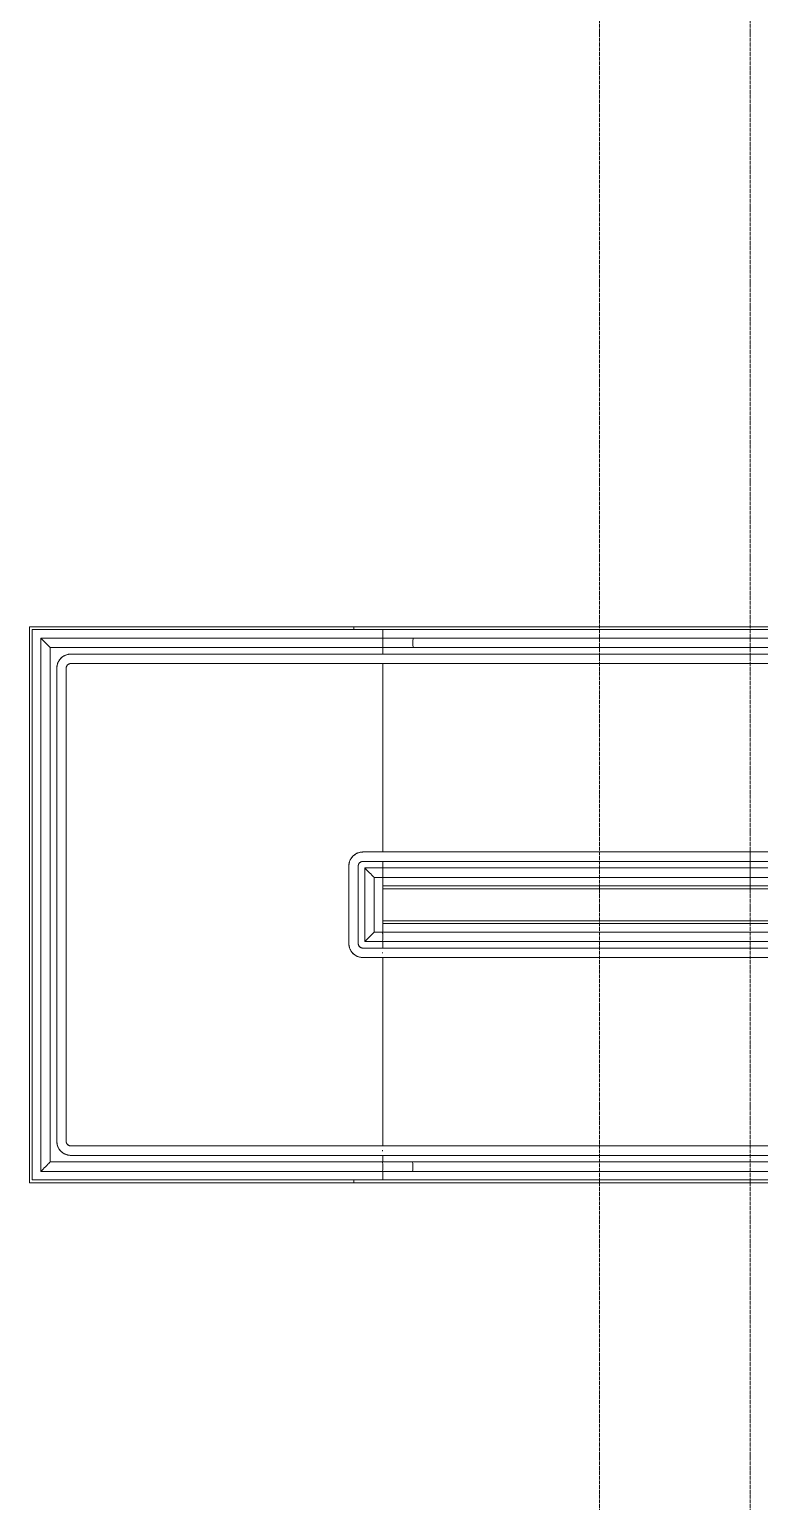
# Model space of a CAD drawing. Header units: millimetres. Extents: x -215207 to 92095, y -30385 to 123050.
# Drawn here: x -185960 to -182085, y -24976 to -17164 of the extents above; entities that cross this region are included whole.
import ezdxf

# ---------------------------------------------------------------- set-up
doc = ezdxf.new("R2010")
doc.units = ezdxf.units.MM
doc.linetypes.add('ADSK_Линия сетки', pattern=[25, 20, -2.5, 0, -2.5])
for name, color, linetype, lineweight in [('Линии', 7, 'Continuous', 9), ('Ограждение', 7, 'Continuous', 9), ('Оси', 7, 'Continuous', 9), ('Пандусы', 7, 'Continuous', 18), ('Стены наружные', 7, 'Continuous', 20)]:
    doc.layers.add(name, color=color, linetype=linetype, lineweight=lineweight)

# ---------------------------------------------------------------- blocks, each defined once
blk = doc.blocks.new('1 этаж 21082025')
at = {"layer": 'Линии', "lineweight": 18}
blk.add_line((17800, -52950), (17800, -53150), dxfattribs=at)
at = {"layer": 'Ограждение'}
for p, q in [((14035, -51835), (14035, -54665)), ((15851, -51835), (14035, -51835)), ((14035, -51835), (14035.9, -51835.9)), ((14035.9, -51835.9), (14035, -51835)), ((14035.9, -51835.9), (14038.4, -51838.3)), ((14038.4, -51838.3), (14035.9, -51835.9)), ((14038.4, -51838.3), (14042.3, -51842.3)), ((14042.3, -51842.3), (14038.4, -51838.3)), ((14042.3, -51842.3), (14047.5, -51847.5)), ((14047.5, -51847.5), (14042.3, -51842.3)), ((14047.5, -51847.5), (14053.5, -51853.5)), ((14053.5, -51853.5), (14047.5, -51847.5)), ((14053.5, -51853.5), (14060, -51860)), ((14060, -51860), (14053.5, -51853.5)), ((14060, -51860), (14066.5, -51866.5)), ((14066.5, -51866.5), (14060, -51860)), ((14066.5, -51866.5), (14072.5, -51872.5)), ((14072.5, -51872.5), (14066.5, -51866.5)), ((14072.5, -51872.5), (14077.7, -51877.7)), ((14077.7, -51877.7), (14072.5, -51872.5)), ((16012, -51835), (15851, -51835)), ((21850, -51835), (16012, -51835)), ((14077.7, -51877.7), (14081.7, -51881.7)), ((14081.7, -51881.7), (14077.7, -51877.7)), ((14081.7, -51881.7), (14084.2, -51884.1)), ((14084.2, -51884.1), (14081.7, -51881.7)), ((14084.2, -51884.1), (14085, -51885)), ((14085, -51885), (14084.2, -51884.1)), ((14085, -54615), (14085, -51885)), ((14085, -51885), (15851, -51885)), ((14135.3, -51949.6), (14133.6, -51952)), ((14135.3, -51949.6), (14133.6, -51952)), ((14137.2, -51947.2), (14135.3, -51949.6)), ((14137.2, -51947.2), (14135.3, -51949.6)), ((14139.2, -51944.9), (14137.2, -51947.2)), ((14139.2, -51944.9), (14137.2, -51947.2)), ((14141.2, -51942.7), (14139.2, -51944.9)), ((14141.2, -51942.7), (14139.2, -51944.9)), ((14143.3, -51940.6), (14141.2, -51942.7)), ((14143.3, -51940.6), (14141.2, -51942.7)), ((14145.5, -51938.6), (14143.3, -51940.6)), ((14145.5, -51938.6), (14143.3, -51940.6)), ((14147.8, -51936.7), (14145.5, -51938.6)), ((14147.8, -51936.7), (14145.5, -51938.6)), ((14150.2, -51934.8), (14147.8, -51936.7)), ((14150.2, -51934.8), (14147.8, -51936.7)), ((14152.7, -51933.1), (14150.2, -51934.8)), ((14152.7, -51933.1), (14150.2, -51934.8)), ((14155.2, -51931.5), (14152.7, -51933.1)), ((14155.2, -51931.5), (14152.7, -51933.1)), ((14157.7, -51929.9), (14155.2, -51931.5)), ((14157.7, -51929.9), (14155.2, -51931.5)), ((14160.4, -51928.5), (14157.7, -51929.9)), ((14160.4, -51928.5), (14157.7, -51929.9)), ((14163.1, -51927.1), (14160.4, -51928.5)), ((14163.1, -51927.1), (14160.4, -51928.5)), ((14165.8, -51925.9), (14163.1, -51927.1)), ((14165.8, -51925.9), (14163.1, -51927.1)), ((14168.6, -51924.8), (14165.8, -51925.9)), ((14168.6, -51924.8), (14165.8, -51925.9)), ((14171.4, -51923.8), (14168.6, -51924.8)), ((14171.4, -51923.8), (14168.6, -51924.8)), ((14174.3, -51922.9), (14171.4, -51923.8)), ((14174.3, -51922.9), (14171.4, -51923.8)), ((14177.2, -51922.1), (14174.3, -51922.9)), ((14177.2, -51922.1), (14174.3, -51922.9)), ((14180.1, -51921.5), (14177.2, -51922.1)), ((14180.1, -51921.5), (14177.2, -51922.1)), ((14183.1, -51921), (14180.1, -51921.5)), ((14183.1, -51921), (14180.1, -51921.5)), ((14186, -51920.5), (14183.1, -51921)), ((14186, -51920.5), (14183.1, -51921)), ((14189, -51920.2), (14186, -51920.5)), ((14189, -51920.2), (14186, -51920.5)), ((14192, -51920.1), (14189, -51920.2)), ((14192, -51920.1), (14189, -51920.2)), ((14195, -51920), (14192, -51920.1)), ((14195, -51920), (14192, -51920.1)), ((15848, -51920), (14195, -51920)), ((14195, -51920), (15848, -51920)), ((15848, -51920), (15851, -51920)), ((15848, -51920), (15852, -51920)), ((15848, -51920), (15851, -51920)), ((15848, -51920), (15852, -51920)), ((15851, -51885), (16012, -51885)), ((15851, -51920), (15854, -51920)), ((15852, -51920), (21848, -51920)), ((16012, -51920), (15854, -51920)), ((16012, -51885), (21850, -51885)), ((21850, -51920), (16012, -51920)), ((14120.1, -51991.2), (14120, -51994.2)), ((14120.1, -51991.2), (14120, -51994.2)), ((14120, -51994.2), (14120, -51995)), ((14120, -51995), (14120, -54505)), ((14120, -54505), (14120, -51995)), ((14120.3, -51988.2), (14120.1, -51991.2)), ((14120.3, -51988.2), (14120.1, -51991.2)), ((14120.6, -51985.2), (14120.3, -51988.2)), ((14120.6, -51985.2), (14120.3, -51988.2)), ((14121.1, -51982.3), (14120.6, -51985.2)), ((14121.1, -51982.3), (14120.6, -51985.2)), ((14121.7, -51979.3), (14121.1, -51982.3)), ((14121.7, -51979.3), (14121.1, -51982.3)), ((14122.3, -51976.4), (14121.7, -51979.3)), ((14122.3, -51976.4), (14121.7, -51979.3)), ((14123.2, -51973.5), (14122.3, -51976.4)), ((14123.2, -51973.5), (14122.3, -51976.4)), ((14124.1, -51970.6), (14123.2, -51973.5)), ((14124.1, -51970.6), (14123.2, -51973.5)), ((14125.1, -51967.8), (14124.1, -51970.6)), ((14125.1, -51967.8), (14124.1, -51970.6)), ((14126.2, -51965), (14125.1, -51967.8)), ((14126.2, -51965), (14125.1, -51967.8)), ((14127.5, -51962.3), (14126.2, -51965)), ((14127.5, -51962.3), (14126.2, -51965)), ((14128.9, -51959.7), (14127.5, -51962.3)), ((14128.9, -51959.7), (14127.5, -51962.3)), ((14130.3, -51957), (14128.9, -51959.7)), ((14130.3, -51957), (14128.9, -51959.7)), ((14131.9, -51954.5), (14130.3, -51957)), ((14131.9, -51954.5), (14130.3, -51957)), ((14133.6, -51952), (14131.9, -51954.5)), ((14133.6, -51952), (14131.9, -51954.5)), ((14170, -51994), (14170.1, -51993)), ((14170, -51995), (14170, -51994)), ((14170, -54505), (14170, -51995)), ((14170, -54505), (14170, -51995)), ((14170.1, -51993), (14170.2, -51992)), ((14170.2, -51992), (14170.3, -51991)), ((14170.3, -51991), (14170.5, -51990)), ((14170.5, -51990), (14170.7, -51989.1)), ((14170.7, -51989.1), (14171, -51988.1)), ((14171, -51988.1), (14171.3, -51987.1)), ((14171.3, -51987.1), (14171.6, -51986.2)), ((14171.6, -51986.2), (14172, -51985.3)), ((14172, -51985.3), (14172.4, -51984.4)), ((14172.4, -51984.4), (14172.8, -51983.5)), ((14172.8, -51983.5), (14173.3, -51982.6)), ((14173.3, -51982.6), (14173.8, -51981.7)), ((14173.8, -51981.7), (14174.4, -51980.9)), ((14174.4, -51980.9), (14175, -51980.1)), ((14175, -51980.1), (14175.6, -51979.3)), ((14175.6, -51979.3), (14176.2, -51978.5)), ((14176.2, -51978.5), (14176.9, -51977.8)), ((14176.9, -51977.8), (14177.6, -51977.1)), ((14177.6, -51977.1), (14178.3, -51976.4)), ((14178.3, -51976.4), (14179.1, -51975.7)), ((14179.1, -51975.7), (14179.9, -51975.1)), ((14179.9, -51975.1), (14180.7, -51974.5)), ((14180.7, -51974.5), (14181.5, -51974)), ((14181.5, -51974), (14182.3, -51973.4)), ((14182.3, -51973.4), (14183.2, -51973)), ((14183.2, -51973), (14184.1, -51972.5)), ((14184.1, -51972.5), (14185, -51972.1)), ((14185, -51972.1), (14185.9, -51971.7)), ((14185.9, -51971.7), (14186.9, -51971.4)), ((14186.9, -51971.4), (14187.8, -51971)), ((14187.8, -51971), (14188.8, -51970.8)), ((14188.8, -51970.8), (14189.8, -51970.6)), ((14189.8, -51970.6), (14190.8, -51970.4)), ((14190.8, -51970.4), (14191.7, -51970.2)), ((14191.7, -51970.2), (14192.7, -51970.1)), ((14192.7, -51970.1), (14193.7, -51970)), ((14193.7, -51970), (14194.7, -51970)), ((14194.7, -51970), (14195, -51970)), ((14195, -51970), (15848, -51970)), ((14195, -51970), (15848, -51970)), ((15851, -51970), (15848, -51970)), ((15848, -51970), (15852, -51970)), ((15851, -51970), (15848, -51970)), ((15848, -51970), (15852, -51970)), ((15854, -51970), (15851, -51970)), ((15852, -51970), (21848, -51970)), ((15854, -51970), (16012, -51970)), ((16012, -51970), (21850, -51970)), ((15670.1, -53041.2), (15670, -53044.2)), ((15670.1, -53041.2), (15670, -53044.2)), ((15670, -53044.2), (15670, -53045)), ((15670.3, -53038.2), (15670.1, -53041.2)), ((15670.3, -53038.2), (15670.1, -53041.2)), ((15670.6, -53035.2), (15670.3, -53038.2)), ((15670.6, -53035.2), (15670.3, -53038.2)), ((15671.1, -53032.3), (15670.6, -53035.2)), ((15671.1, -53032.3), (15670.6, -53035.2)), ((15671.7, -53029.3), (15671.1, -53032.3)), ((15671.7, -53029.3), (15671.1, -53032.3)), ((15672.3, -53026.4), (15671.7, -53029.3)), ((15672.3, -53026.4), (15671.7, -53029.3)), ((15673.2, -53023.5), (15672.3, -53026.4)), ((15673.2, -53023.5), (15672.3, -53026.4)), ((15674.1, -53020.6), (15673.2, -53023.5)), ((15674.1, -53020.6), (15673.2, -53023.5)), ((15675.1, -53017.8), (15674.1, -53020.6)), ((15675.1, -53017.8), (15674.1, -53020.6)), ((15676.2, -53015), (15675.1, -53017.8)), ((15676.2, -53015), (15675.1, -53017.8)), ((15677.5, -53012.3), (15676.2, -53015)), ((15677.5, -53012.3), (15676.2, -53015)), ((15678.9, -53009.7), (15677.5, -53012.3)), ((15678.9, -53009.7), (15677.5, -53012.3)), ((15680.3, -53007), (15678.9, -53009.7)), ((15680.3, -53007), (15678.9, -53009.7)), ((15681.9, -53004.5), (15680.3, -53007)), ((15681.9, -53004.5), (15680.3, -53007)), ((15683.6, -53002), (15681.9, -53004.5)), ((15683.6, -53002), (15681.9, -53004.5)), ((15685.3, -52999.6), (15683.6, -53002)), ((15685.3, -52999.6), (15683.6, -53002)), ((15687.2, -52997.2), (15685.3, -52999.6)), ((15687.2, -52997.2), (15685.3, -52999.6)), ((15689.2, -52994.9), (15687.2, -52997.2)), ((15689.2, -52994.9), (15687.2, -52997.2)), ((15691.2, -52992.7), (15689.2, -52994.9)), ((15691.2, -52992.7), (15689.2, -52994.9)), ((15693.3, -52990.6), (15691.2, -52992.7)), ((15693.3, -52990.6), (15691.2, -52992.7)), ((15695.5, -52988.6), (15693.3, -52990.6)), ((15695.5, -52988.6), (15693.3, -52990.6)), ((15697.8, -52986.7), (15695.5, -52988.6)), ((15697.8, -52986.7), (15695.5, -52988.6)), ((15700.2, -52984.8), (15697.8, -52986.7)), ((15700.2, -52984.8), (15697.8, -52986.7)), ((15702.7, -52983.1), (15700.2, -52984.8)), ((15702.7, -52983.1), (15700.2, -52984.8)), ((15705.2, -52981.5), (15702.7, -52983.1)), ((15705.2, -52981.5), (15702.7, -52983.1)), ((15707.7, -52979.9), (15705.2, -52981.5)), ((15707.7, -52979.9), (15705.2, -52981.5)), ((15710.4, -52978.5), (15707.7, -52979.9)), ((15710.4, -52978.5), (15707.7, -52979.9)), ((15713.1, -52977.1), (15710.4, -52978.5)), ((15713.1, -52977.1), (15710.4, -52978.5)), ((15715.8, -52975.9), (15713.1, -52977.1)), ((15715.8, -52975.9), (15713.1, -52977.1)), ((15718.6, -52974.8), (15715.8, -52975.9)), ((15718.6, -52974.8), (15715.8, -52975.9)), ((15721.4, -52973.8), (15718.6, -52974.8)), ((15721.4, -52973.8), (15718.6, -52974.8)), ((15720, -53044), (15720.1, -53043)), ((15720, -53045), (15720, -53044)), ((15720.1, -53043), (15720.2, -53042)), ((15720.2, -53042), (15720.3, -53041)), ((15720.3, -53041), (15720.5, -53040)), ((15720.5, -53040), (15720.7, -53039.1)), ((15720.7, -53039.1), (15721, -53038.1)), ((15721, -53038.1), (15721.3, -53037.1)), ((15721.3, -53037.1), (15721.6, -53036.2)), ((15724.3, -52972.9), (15721.4, -52973.8)), ((15724.3, -52972.9), (15721.4, -52973.8)), ((15721.6, -53036.2), (15722, -53035.3)), ((15722, -53035.3), (15722.4, -53034.4)), ((15722.4, -53034.4), (15722.8, -53033.5)), ((15722.8, -53033.5), (15723.3, -53032.6)), ((15723.3, -53032.6), (15723.8, -53031.7)), ((15723.8, -53031.7), (15724.4, -53030.9)), ((15727.2, -52972.1), (15724.3, -52972.9)), ((15727.2, -52972.1), (15724.3, -52972.9)), ((15724.4, -53030.9), (15725, -53030.1)), ((15725, -53030.1), (15725.6, -53029.3)), ((15725.6, -53029.3), (15726.2, -53028.5)), ((15726.2, -53028.5), (15726.9, -53027.8)), ((15726.9, -53027.8), (15727.6, -53027.1)), ((15730.1, -52971.5), (15727.2, -52972.1)), ((15730.1, -52971.5), (15727.2, -52972.1)), ((15727.6, -53027.1), (15728.3, -53026.4)), ((15728.3, -53026.4), (15729.1, -53025.7)), ((15729.1, -53025.7), (15729.9, -53025.1)), ((15729.9, -53025.1), (15730.7, -53024.5)), ((15733.1, -52971), (15730.1, -52971.5)), ((15733.1, -52971), (15730.1, -52971.5)), ((15730.7, -53024.5), (15731.5, -53024)), ((15731.5, -53024), (15732.3, -53023.4)), ((15732.3, -53023.4), (15733.2, -53023)), ((15736, -52970.5), (15733.1, -52971)), ((15736, -52970.5), (15733.1, -52971)), ((15733.2, -53023), (15734.1, -53022.5)), ((15734.1, -53022.5), (15735, -53022.1)), ((15735, -53022.1), (15735.9, -53021.7)), ((15735.9, -53021.7), (15736.9, -53021.4)), ((15739, -52970.2), (15736, -52970.5)), ((15739, -52970.2), (15736, -52970.5)), ((15736.9, -53021.4), (15737.8, -53021)), ((15737.8, -53021), (15738.8, -53020.8)), ((15738.8, -53020.8), (15739.8, -53020.6)), ((15742, -52970.1), (15739, -52970.2)), ((15742, -52970.1), (15739, -52970.2)), ((15739.8, -53020.6), (15740.8, -53020.4)), ((15740.8, -53020.4), (15741.7, -53020.2)), ((15741.7, -53020.2), (15742.7, -53020.1)), ((15745, -52970), (15742, -52970.1)), ((15745, -52970), (15742, -52970.1)), ((15742.7, -53020.1), (15743.7, -53020)), ((15743.7, -53020), (15744.7, -53020)), ((15744.7, -53020), (15745, -53020)), ((15848, -52970), (15745, -52970)), ((15745, -52970), (15848, -52970)), ((15745, -53020), (15848, -53020)), ((15745, -53020), (15848, -53020)), ((15848, -52970), (15851, -52970)), ((15848, -52970), (15852, -52970)), ((15848, -52970), (15851, -52970)), ((15848, -52970), (15852, -52970)), ((15851, -53020), (15848, -53020)), ((15848, -53020), (15852, -53020)), ((15851, -53020), (15848, -53020)), ((15848, -53020), (15852, -53020)), ((15851, -52970), (15854, -52970)), ((15854, -53020), (15851, -53020)), ((15852, -52970), (21848, -52970)), ((15852, -53020), (21848, -53020)), ((21850, -52970), (15854, -52970)), ((15854, -53020), (21850, -53020)), ((15670, -53045), (15670, -53455)), ((15670, -53455), (15670, -53045)), ((15720, -53455), (15720, -53045)), ((15720, -53455), (15720, -53045)), ((15755, -53055), (15755, -53445)), ((15851, -53055), (15755, -53055)), ((15755, -53055), (15755.9, -53055.9)), ((15755.9, -53055.9), (15755, -53055)), ((15755.9, -53055.9), (15758.4, -53058.3)), ((15758.4, -53058.3), (15755.9, -53055.9)), ((15758.4, -53058.3), (15762.3, -53062.3)), ((15762.3, -53062.3), (15758.4, -53058.3)), ((15762.3, -53062.3), (15767.5, -53067.5)), ((15767.5, -53067.5), (15762.3, -53062.3)), ((15767.5, -53067.5), (15773.5, -53073.5)), ((15773.5, -53073.5), (15767.5, -53067.5)), ((15773.5, -53073.5), (15780, -53080)), ((15780, -53080), (15773.5, -53073.5)), ((15780, -53080), (15786.5, -53086.5)), ((15786.5, -53086.5), (15780, -53080)), ((15786.5, -53086.5), (15792.5, -53092.5)), ((15792.5, -53092.5), (15786.5, -53086.5)), ((15792.5, -53092.5), (15797.7, -53097.7)), ((15797.7, -53097.7), (15792.5, -53092.5)), ((15797.7, -53097.7), (15801.7, -53101.7)), ((15801.7, -53101.7), (15797.7, -53097.7)), ((15801.7, -53101.7), (15804.2, -53104.1)), ((15804.2, -53104.1), (15801.7, -53101.7)), ((15804.2, -53104.1), (15805, -53105)), ((15805, -53105), (15804.2, -53104.1)), ((15805, -53395), (15805, -53105)), ((15805, -53105), (15851, -53105)), ((21850, -53055), (15851, -53055)), ((15851, -53105), (21850, -53105)), ((15762.3, -53437.7), (15767.5, -53432.5)), ((15767.5, -53432.5), (15762.3, -53437.7)), ((15767.5, -53432.5), (15773.5, -53426.5)), ((15773.5, -53426.5), (15767.5, -53432.5)), ((15773.5, -53426.5), (15780, -53420)), ((15780, -53420), (15773.5, -53426.5)), ((15780, -53420), (15786.5, -53413.5)), ((15786.5, -53413.5), (15780, -53420)), ((15786.5, -53413.5), (15792.5, -53407.5)), ((15792.5, -53407.5), (15786.5, -53413.5)), ((15792.5, -53407.5), (15797.7, -53402.3)), ((15797.7, -53402.3), (15792.5, -53407.5)), ((15797.7, -53402.3), (15801.7, -53398.3)), ((15801.7, -53398.3), (15797.7, -53402.3)), ((15801.7, -53398.3), (15804.2, -53395.9)), ((15804.2, -53395.9), (15801.7, -53398.3)), ((15804.2, -53395.9), (15805, -53395)), ((15805, -53395), (15804.2, -53395.9)), ((15849, -53395), (15805, -53395)), ((21849, -53395), (15849, -53395)), ((15670, -53455), (15670.1, -53458)), ((15670, -53455), (15670.1, -53458)), ((15670.1, -53458), (15670.2, -53461)), ((15670.1, -53458), (15670.2, -53461)), ((15670.2, -53461), (15670.5, -53464)), ((15670.2, -53461), (15670.5, -53464)), ((15670.5, -53464), (15671, -53466.9)), ((15670.5, -53464), (15671, -53466.9)), ((15671, -53466.9), (15671.5, -53469.9)), ((15671, -53466.9), (15671.5, -53469.9)), ((15671.5, -53469.9), (15672.2, -53472.8)), ((15671.5, -53469.9), (15672.2, -53472.8)), ((15672.2, -53472.8), (15672.9, -53475.7)), ((15672.2, -53472.8), (15672.9, -53475.7)), ((15672.9, -53475.7), (15673.8, -53478.6)), ((15672.9, -53475.7), (15673.8, -53478.6)), ((15673.8, -53478.6), (15674.8, -53481.4)), ((15673.8, -53478.6), (15674.8, -53481.4)), ((15674.8, -53481.4), (15675.9, -53484.2)), ((15674.8, -53481.4), (15675.9, -53484.2)), ((15675.9, -53484.2), (15677.1, -53486.9)), ((15675.9, -53484.2), (15677.1, -53486.9)), ((15677.1, -53486.9), (15678.5, -53489.6)), ((15677.1, -53486.9), (15678.5, -53489.6)), ((15678.5, -53489.6), (15679.9, -53492.3)), ((15678.5, -53489.6), (15679.9, -53492.3)), ((15679.9, -53492.3), (15681.5, -53494.8)), ((15679.9, -53492.3), (15681.5, -53494.8)), ((15681.5, -53494.8), (15683.1, -53497.3)), ((15681.5, -53494.8), (15683.1, -53497.3)), ((15683.1, -53497.3), (15684.8, -53499.8)), ((15683.1, -53497.3), (15684.8, -53499.8)), ((15684.8, -53499.8), (15686.7, -53502.2)), ((15684.8, -53499.8), (15686.7, -53502.2)), ((15686.7, -53502.2), (15688.6, -53504.5)), ((15686.7, -53502.2), (15688.6, -53504.5)), ((15688.6, -53504.5), (15690.6, -53506.7)), ((15688.6, -53504.5), (15690.6, -53506.7)), ((15690.6, -53506.7), (15692.8, -53508.8)), ((15690.6, -53506.7), (15692.8, -53508.8)), ((15692.8, -53508.8), (15694.9, -53510.8)), ((15692.8, -53508.8), (15694.9, -53510.8)), ((15694.9, -53510.8), (15697.2, -53512.8)), ((15694.9, -53510.8), (15697.2, -53512.8)), ((15697.2, -53512.8), (15699.6, -53514.7)), ((15697.2, -53512.8), (15699.6, -53514.7)), ((15720, -53455.3), (15720, -53455)), ((15720, -53456.3), (15720, -53455.3)), ((15720.1, -53457.3), (15720, -53456.3)), ((15720.2, -53458.3), (15720.1, -53457.3)), ((15720.4, -53459.2), (15720.2, -53458.3)), ((15720.6, -53460.2), (15720.4, -53459.2)), ((15720.8, -53461.2), (15720.6, -53460.2)), ((15721.1, -53462.2), (15720.8, -53461.2)), ((15721.4, -53463.1), (15721.1, -53462.2)), ((15721.7, -53464.1), (15721.4, -53463.1)), ((15722.1, -53465), (15721.7, -53464.1)), ((15722.5, -53465.9), (15722.1, -53465)), ((15723, -53466.8), (15722.5, -53465.9)), ((15723.4, -53467.7), (15723, -53466.8)), ((15724, -53468.5), (15723.4, -53467.7)), ((15724.5, -53469.3), (15724, -53468.5)), ((15725.1, -53470.1), (15724.5, -53469.3)), ((15725.7, -53470.9), (15725.1, -53470.1)), ((15726.4, -53471.7), (15725.7, -53470.9)), ((15727.1, -53472.4), (15726.4, -53471.7)), ((15727.8, -53473.1), (15727.1, -53472.4)), ((15728.5, -53473.8), (15727.8, -53473.1)), ((15729.3, -53474.4), (15728.5, -53473.8)), ((15730.1, -53475.1), (15729.3, -53474.4)), ((15730.9, -53475.6), (15730.1, -53475.1)), ((15731.7, -53476.2), (15730.9, -53475.6)), ((15732.6, -53476.7), (15731.7, -53476.2)), ((15733.5, -53477.2), (15732.6, -53476.7)), ((15734.4, -53477.6), (15733.5, -53477.2)), ((15735.3, -53478), (15734.4, -53477.6)), ((15736.2, -53478.4), (15735.3, -53478)), ((15737.1, -53478.7), (15736.2, -53478.4)), ((15738.1, -53479), (15737.1, -53478.7)), ((15739.1, -53479.3), (15738.1, -53479)), ((15740, -53479.5), (15739.1, -53479.3)), ((15741, -53479.7), (15740, -53479.5)), ((15742, -53479.8), (15741, -53479.7)), ((15743, -53479.9), (15742, -53479.8)), ((15744, -53480), (15743, -53479.9)), ((15745, -53480), (15744, -53480)), ((15848, -53480), (15745, -53480)), ((15848, -53480), (15745, -53480)), ((15755, -53445), (15755.9, -53444.1)), ((15755.9, -53444.1), (15755, -53445)), ((15755, -53445), (15849, -53445)), ((15755.9, -53444.1), (15758.4, -53441.7)), ((15758.4, -53441.7), (15755.9, -53444.1)), ((15758.4, -53441.7), (15762.3, -53437.7)), ((15762.3, -53437.7), (15758.4, -53441.7)), ((15849, -53480), (15848, -53480)), ((15850, -53480), (15848, -53480)), ((15848, -53480), (15850, -53480)), ((15849, -53480), (15848, -53480)), ((15850, -53480), (15848, -53480)), ((15848, -53480), (15852, -53480)), ((15848, -53502.7), (15848, -53507.3)), ((15848, -53507.3), (15848, -53502.7)), ((15849, -53445), (21849, -53445)), ((15850, -53480), (15849, -53480)), ((15850, -53480), (15849, -53480)), ((21846, -53480), (15850, -53480)), ((21848, -53480), (15852, -53480)), ((15699.6, -53514.7), (15702, -53516.4)), ((15699.6, -53514.7), (15702, -53516.4)), ((15702, -53516.4), (15704.5, -53518.1)), ((15702, -53516.4), (15704.5, -53518.1)), ((15704.5, -53518.1), (15707, -53519.7)), ((15704.5, -53518.1), (15707, -53519.7)), ((15707, -53519.7), (15709.7, -53521.1)), ((15707, -53519.7), (15709.7, -53521.1)), ((15709.7, -53521.1), (15712.3, -53522.5)), ((15709.7, -53521.1), (15712.3, -53522.5)), ((15712.3, -53522.5), (15715.1, -53523.8)), ((15712.3, -53522.5), (15715.1, -53523.8)), ((15715.1, -53523.8), (15717.8, -53524.9)), ((15715.1, -53523.8), (15717.8, -53524.9)), ((15717.8, -53524.9), (15720.6, -53525.9)), ((15717.8, -53524.9), (15720.6, -53525.9)), ((15720.6, -53525.9), (15723.5, -53526.9)), ((15720.6, -53525.9), (15723.5, -53526.9)), ((15723.5, -53526.9), (15726.4, -53527.7)), ((15723.5, -53526.9), (15726.4, -53527.7)), ((15726.4, -53527.7), (15729.3, -53528.3)), ((15726.4, -53527.7), (15729.3, -53528.3)), ((15729.3, -53528.3), (15732.3, -53528.9)), ((15729.3, -53528.3), (15732.3, -53528.9)), ((15732.3, -53528.9), (15735.2, -53529.4)), ((15732.3, -53528.9), (15735.2, -53529.4)), ((15735.2, -53529.4), (15738.2, -53529.7)), ((15735.2, -53529.4), (15738.2, -53529.7)), ((15738.2, -53529.7), (15741.2, -53529.9)), ((15738.2, -53529.7), (15741.2, -53529.9)), ((15741.2, -53529.9), (15744.2, -53530)), ((15741.2, -53529.9), (15744.2, -53530)), ((15744.2, -53530), (15745, -53530)), ((15745, -53530), (15848, -53530)), ((15848, -53530), (15745, -53530)), ((15848, -53530), (15849, -53530)), ((15848, -53530), (15850, -53530)), ((15848, -53530), (15849, -53530)), ((15848, -53530), (15852, -53530)), ((15849, -53530), (15850, -53530)), ((15849, -53530), (15850, -53530)), ((15850, -53530), (21846, -53530)), ((21848, -53530), (15852, -53530)), ((14120, -54505), (14120.1, -54508)), ((14120, -54505), (14120.1, -54508)), ((14120.1, -54508), (14120.2, -54511)), ((14120.1, -54508), (14120.2, -54511)), ((14120.2, -54511), (14120.5, -54514)), ((14120.2, -54511), (14120.5, -54514)), ((14120.5, -54514), (14121, -54516.9)), ((14120.5, -54514), (14121, -54516.9)), ((14121, -54516.9), (14121.5, -54519.9)), ((14121, -54516.9), (14121.5, -54519.9)), ((14121.5, -54519.9), (14122.2, -54522.8)), ((14121.5, -54519.9), (14122.2, -54522.8)), ((14122.2, -54522.8), (14122.9, -54525.7)), ((14122.2, -54522.8), (14122.9, -54525.7)), ((14122.9, -54525.7), (14123.8, -54528.6)), ((14122.9, -54525.7), (14123.8, -54528.6)), ((14123.8, -54528.6), (14124.8, -54531.4)), ((14123.8, -54528.6), (14124.8, -54531.4)), ((14170, -54505.3), (14170, -54505)), ((14170, -54506.3), (14170, -54505.3)), ((14170.1, -54507.3), (14170, -54506.3)), ((14170.2, -54508.3), (14170.1, -54507.3)), ((14170.4, -54509.2), (14170.2, -54508.3)), ((14170.6, -54510.2), (14170.4, -54509.2)), ((14170.8, -54511.2), (14170.6, -54510.2)), ((14171.1, -54512.2), (14170.8, -54511.2)), ((14171.4, -54513.1), (14171.1, -54512.2)), ((14171.7, -54514.1), (14171.4, -54513.1)), ((14172.1, -54515), (14171.7, -54514.1)), ((14172.5, -54515.9), (14172.1, -54515)), ((14173, -54516.8), (14172.5, -54515.9)), ((14173.4, -54517.7), (14173, -54516.8)), ((14174, -54518.5), (14173.4, -54517.7)), ((14174.5, -54519.3), (14174, -54518.5)), ((14175.1, -54520.1), (14174.5, -54519.3)), ((14175.7, -54520.9), (14175.1, -54520.1)), ((14176.4, -54521.7), (14175.7, -54520.9)), ((14177.1, -54522.4), (14176.4, -54521.7)), ((14177.8, -54523.1), (14177.1, -54522.4)), ((14178.5, -54523.8), (14177.8, -54523.1)), ((14179.3, -54524.4), (14178.5, -54523.8)), ((14180.1, -54525.1), (14179.3, -54524.4)), ((14180.9, -54525.6), (14180.1, -54525.1)), ((14181.7, -54526.2), (14180.9, -54525.6)), ((14182.6, -54526.7), (14181.7, -54526.2)), ((14183.5, -54527.2), (14182.6, -54526.7)), ((14184.4, -54527.6), (14183.5, -54527.2)), ((14185.3, -54528), (14184.4, -54527.6)), ((14186.2, -54528.4), (14185.3, -54528)), ((14187.1, -54528.7), (14186.2, -54528.4)), ((14188.1, -54529), (14187.1, -54528.7)), ((14189.1, -54529.3), (14188.1, -54529)), ((14124.8, -54531.4), (14125.9, -54534.2)), ((14124.8, -54531.4), (14125.9, -54534.2)), ((14125.9, -54534.2), (14127.1, -54536.9)), ((14125.9, -54534.2), (14127.1, -54536.9)), ((14127.1, -54536.9), (14128.5, -54539.6)), ((14127.1, -54536.9), (14128.5, -54539.6)), ((14128.5, -54539.6), (14129.9, -54542.3)), ((14128.5, -54539.6), (14129.9, -54542.3)), ((14129.9, -54542.3), (14131.5, -54544.8)), ((14129.9, -54542.3), (14131.5, -54544.8)), ((14131.5, -54544.8), (14133.1, -54547.3)), ((14131.5, -54544.8), (14133.1, -54547.3)), ((14133.1, -54547.3), (14134.8, -54549.8)), ((14133.1, -54547.3), (14134.8, -54549.8)), ((14134.8, -54549.8), (14136.7, -54552.2)), ((14134.8, -54549.8), (14136.7, -54552.2)), ((14136.7, -54552.2), (14138.6, -54554.5)), ((14136.7, -54552.2), (14138.6, -54554.5)), ((14138.6, -54554.5), (14140.6, -54556.7)), ((14138.6, -54554.5), (14140.6, -54556.7)), ((14140.6, -54556.7), (14142.8, -54558.8)), ((14140.6, -54556.7), (14142.8, -54558.8)), ((14142.8, -54558.8), (14144.9, -54560.8)), ((14142.8, -54558.8), (14144.9, -54560.8)), ((14144.9, -54560.8), (14147.2, -54562.8)), ((14144.9, -54560.8), (14147.2, -54562.8)), ((14147.2, -54562.8), (14149.6, -54564.7)), ((14147.2, -54562.8), (14149.6, -54564.7)), ((14149.6, -54564.7), (14152, -54566.4)), ((14149.6, -54564.7), (14152, -54566.4)), ((14152, -54566.4), (14154.5, -54568.1)), ((14152, -54566.4), (14154.5, -54568.1)), ((14154.5, -54568.1), (14157, -54569.7)), ((14154.5, -54568.1), (14157, -54569.7)), ((14157, -54569.7), (14159.7, -54571.1)), ((14157, -54569.7), (14159.7, -54571.1)), ((14159.7, -54571.1), (14162.3, -54572.5)), ((14159.7, -54571.1), (14162.3, -54572.5)), ((14162.3, -54572.5), (14165.1, -54573.8)), ((14162.3, -54572.5), (14165.1, -54573.8)), ((14165.1, -54573.8), (14167.8, -54574.9)), ((14165.1, -54573.8), (14167.8, -54574.9)), ((14167.8, -54574.9), (14170.6, -54575.9)), ((14167.8, -54574.9), (14170.6, -54575.9)), ((14170.6, -54575.9), (14173.5, -54576.9)), ((14170.6, -54575.9), (14173.5, -54576.9)), ((14173.5, -54576.9), (14176.4, -54577.7)), ((14173.5, -54576.9), (14176.4, -54577.7)), ((14176.4, -54577.7), (14179.3, -54578.3)), ((14176.4, -54577.7), (14179.3, -54578.3)), ((14179.3, -54578.3), (14182.3, -54578.9)), ((14179.3, -54578.3), (14182.3, -54578.9)), ((14182.3, -54578.9), (14185.2, -54579.4)), ((14182.3, -54578.9), (14185.2, -54579.4)), ((14185.2, -54579.4), (14188.2, -54579.7)), ((14185.2, -54579.4), (14188.2, -54579.7)), ((14188.2, -54579.7), (14191.2, -54579.9)), ((14188.2, -54579.7), (14191.2, -54579.9)), ((14190, -54529.5), (14189.1, -54529.3)), ((14191, -54529.7), (14190, -54529.5)), ((14192, -54529.8), (14191, -54529.7)), ((14191.2, -54579.9), (14194.2, -54580)), ((14191.2, -54579.9), (14194.2, -54580)), ((14193, -54529.9), (14192, -54529.8)), ((14194, -54530), (14193, -54529.9)), ((14195, -54530), (14194, -54530)), ((14194.2, -54580), (14195, -54580)), ((15848, -54530), (14195, -54530)), ((15848, -54530), (14195, -54530)), ((14195, -54580), (15848, -54580)), ((15848, -54580), (14195, -54580)), ((15849, -54530), (15848, -54530)), ((15850, -54530), (15848, -54530)), ((15848, -54530), (15852, -54530)), ((15849, -54530), (15848, -54530)), ((15850, -54530), (15848, -54530)), ((15848, -54530), (15850, -54530)), ((15848, -54557.3), (15848, -54552.7)), ((15848, -54552.7), (15848, -54557.3)), ((15848, -54580), (15849, -54580)), ((15848, -54580), (15852, -54580)), ((15848, -54580), (15849, -54580)), ((15848, -54580), (15850, -54580)), ((15850, -54530), (15849, -54530)), ((15850, -54530), (15849, -54530)), ((15849, -54580), (15850, -54580)), ((15849, -54580), (15850, -54580)), ((16008, -54530), (15850, -54530)), ((15850, -54580), (16008, -54580)), ((21848, -54530), (15852, -54530)), ((21848, -54580), (15852, -54580)), ((21846, -54530), (16008, -54530)), ((16008, -54580), (21846, -54580)), ((14035.9, -54664.1), (14035, -54665)), ((14035, -54665), (14035.9, -54664.1)), ((14035, -54665), (15849, -54665)), ((14038.4, -54661.7), (14035.9, -54664.1)), ((14035.9, -54664.1), (14038.4, -54661.7)), ((14042.3, -54657.7), (14038.4, -54661.7)), ((14038.4, -54661.7), (14042.3, -54657.7)), ((14047.5, -54652.5), (14042.3, -54657.7)), ((14042.3, -54657.7), (14047.5, -54652.5)), ((14053.5, -54646.5), (14047.5, -54652.5)), ((14047.5, -54652.5), (14053.5, -54646.5)), ((14060, -54640), (14053.5, -54646.5)), ((14053.5, -54646.5), (14060, -54640)), ((14066.5, -54633.5), (14060, -54640)), ((14060, -54640), (14066.5, -54633.5)), ((14072.5, -54627.5), (14066.5, -54633.5)), ((14066.5, -54633.5), (14072.5, -54627.5)), ((14077.7, -54622.3), (14072.5, -54627.5)), ((14072.5, -54627.5), (14077.7, -54622.3)), ((14081.7, -54618.3), (14077.7, -54622.3)), ((14077.7, -54622.3), (14081.7, -54618.3)), ((14084.2, -54615.9), (14081.7, -54618.3)), ((14081.7, -54618.3), (14084.2, -54615.9)), ((14085, -54615), (14084.2, -54615.9)), ((14084.2, -54615.9), (14085, -54615)), ((15849, -54615), (14085, -54615)), ((16008, -54615), (15849, -54615)), ((15849, -54665), (16008, -54665)), ((21849, -54615), (16008, -54615)), ((16008, -54665), (21849, -54665))]:
    blk.add_line(p, q, dxfattribs=at)
for centre, radius, start, end in [((14195, -51995), 75, 90, 180), ((14195, -51995), 25, 90, 180), ((14195, -51995), 25, 140.23514, 180), ((14195, -51995), 25, 90, 129.76486), ((15745, -53045), 75, 90, 180), ((15745, -53045), 25, 90, 180), ((15745, -53045), 25, 140.23514, 180), ((15745, -53045), 25, 90, 129.76486), ((15745, -53455), 75, 180, 270), ((15745, -53455), 25, 180, 219.76486), ((15745, -53455), 25, 180, 270), ((15745, -53455), 25, 230.23514, 270), ((14195, -54505), 75, 180, 270), ((14195, -54505), 25, 180, 270), ((14195, -54505), 25, 180, 219.76486), ((14195, -54505), 25, 230.23514, 270)]:
    blk.add_arc(centre, radius, start, end, dxfattribs=at)
for centre, start_param, end_param in [((16012, -51860), 0, 3.141593), ((16012, -51860), 0, 3.141593), ((16008, -54640), 3.141593, 6.283185), ((16008, -54640), 3.141593, 6.283185)]:
    blk.add_ellipse(centre, major_axis=(0, 25), ratio=0.079745, start_param=start_param, end_param=end_param, dxfattribs=at)
for points in [[(15851, -51885), (15850.9, -51885), (15850.7, -51884.4), (15850.5, -51881.9), (15850.3, -51877.9), (15850.1, -51870.9), (15850, -51860), (15850.1, -51846.9), (15850.5, -51837.3), (15850.8, -51835), (15851, -51835)], [(15851, -53105), (15850.9, -53105), (15850.7, -53104.4), (15850.5, -53101.9), (15850.3, -53097.9), (15850.1, -53090.9), (15850, -53080), (15850.1, -53066.9), (15850.5, -53057.3), (15850.8, -53055), (15851, -53055)], [(15849, -53395), (15849.1, -53395), (15849.3, -53395.6), (15849.5, -53398.1), (15849.7, -53402.1), (15849.9, -53409.1), (15850.1, -53420), (15849.9, -53433.1), (15849.5, -53442.7), (15849.2, -53445), (15849, -53445)], [(15849, -54615), (15849.1, -54615), (15849.3, -54615.6), (15849.5, -54618.1), (15849.7, -54622.1), (15849.9, -54629.1), (15850.1, -54640), (15849.9, -54653.1), (15849.5, -54662.7), (15849.2, -54665), (15849, -54665)]]:
    blk.add_open_spline(points, degree=3, knots=[0, 0, 0, 0, 0.083333, 0.166667, 0.25, 0.333333, 0.5, 0.666667, 0.833333, 1, 1, 1, 1], dxfattribs=at)
at = {"layer": 'Оси', "linetype": 'ADSK_Линия сетки'}
for p, q in [((17000, -29900), (17000, -60626.1)), ((17800, -29900), (17800, -60626.1))]:
    blk.add_line(p, q, dxfattribs=at)
at = {"layer": 'Пандусы'}
for p, q in [((13990, -51790), (15850, -51790)), ((13990, -54710), (13990, -51790)), ((15850, -51835), (15850, -51790)), ((15850, -51790), (21850, -51790)), ((15850, -51920.9), (15850, -51885)), ((15850, -52970.9), (15850, -51969.1)), ((15850, -53055), (15850, -53019.1)), ((15850, -53150), (15850, -53105)), ((15850, -53150), (21850, -53150)), ((15850, -53350), (15850, -53150)), ((15850, -53350), (15850, -53395)), ((21850, -53350), (15850, -53350)), ((15850, -53445), (15850, -53480.9)), ((15850, -53529.1), (15850, -54530.9)), ((15850, -54579.1), (15850, -54615)), ((15850, -54665), (15850, -54710)), ((15850, -54710), (13990, -54710)), ((21850, -54710), (15850, -54710))]:
    blk.add_line(p, q, dxfattribs=at)
at = {"layer": 'Стены наружные'}
for p, q in [((13975, -51775), (21850, -51775)), ((13975, -54725), (13975, -51775)), ((15697.5, -51790), (15697.5, -51775)), ((21850, -51790), (15892.6, -51790)), ((23750, -53165), (15850, -53165)), ((16075.4, -53150), (21850, -53150)), ((15850, -53335), (23750, -53335)), ((22026, -53350), (15850, -53350)), ((21850, -54725), (13975, -54725)), ((15697.5, -54725), (15697.5, -54710)), ((15850, -54710), (21462.5, -54710))]:
    blk.add_line(p, q, dxfattribs=at)

msp = doc.modelspace()

# ---------------------------------------------------------------- block references
msp.add_blockref('1 этаж 21082025', (-199934.8, 31441.4))

doc.saveas('drawing.dxf')
